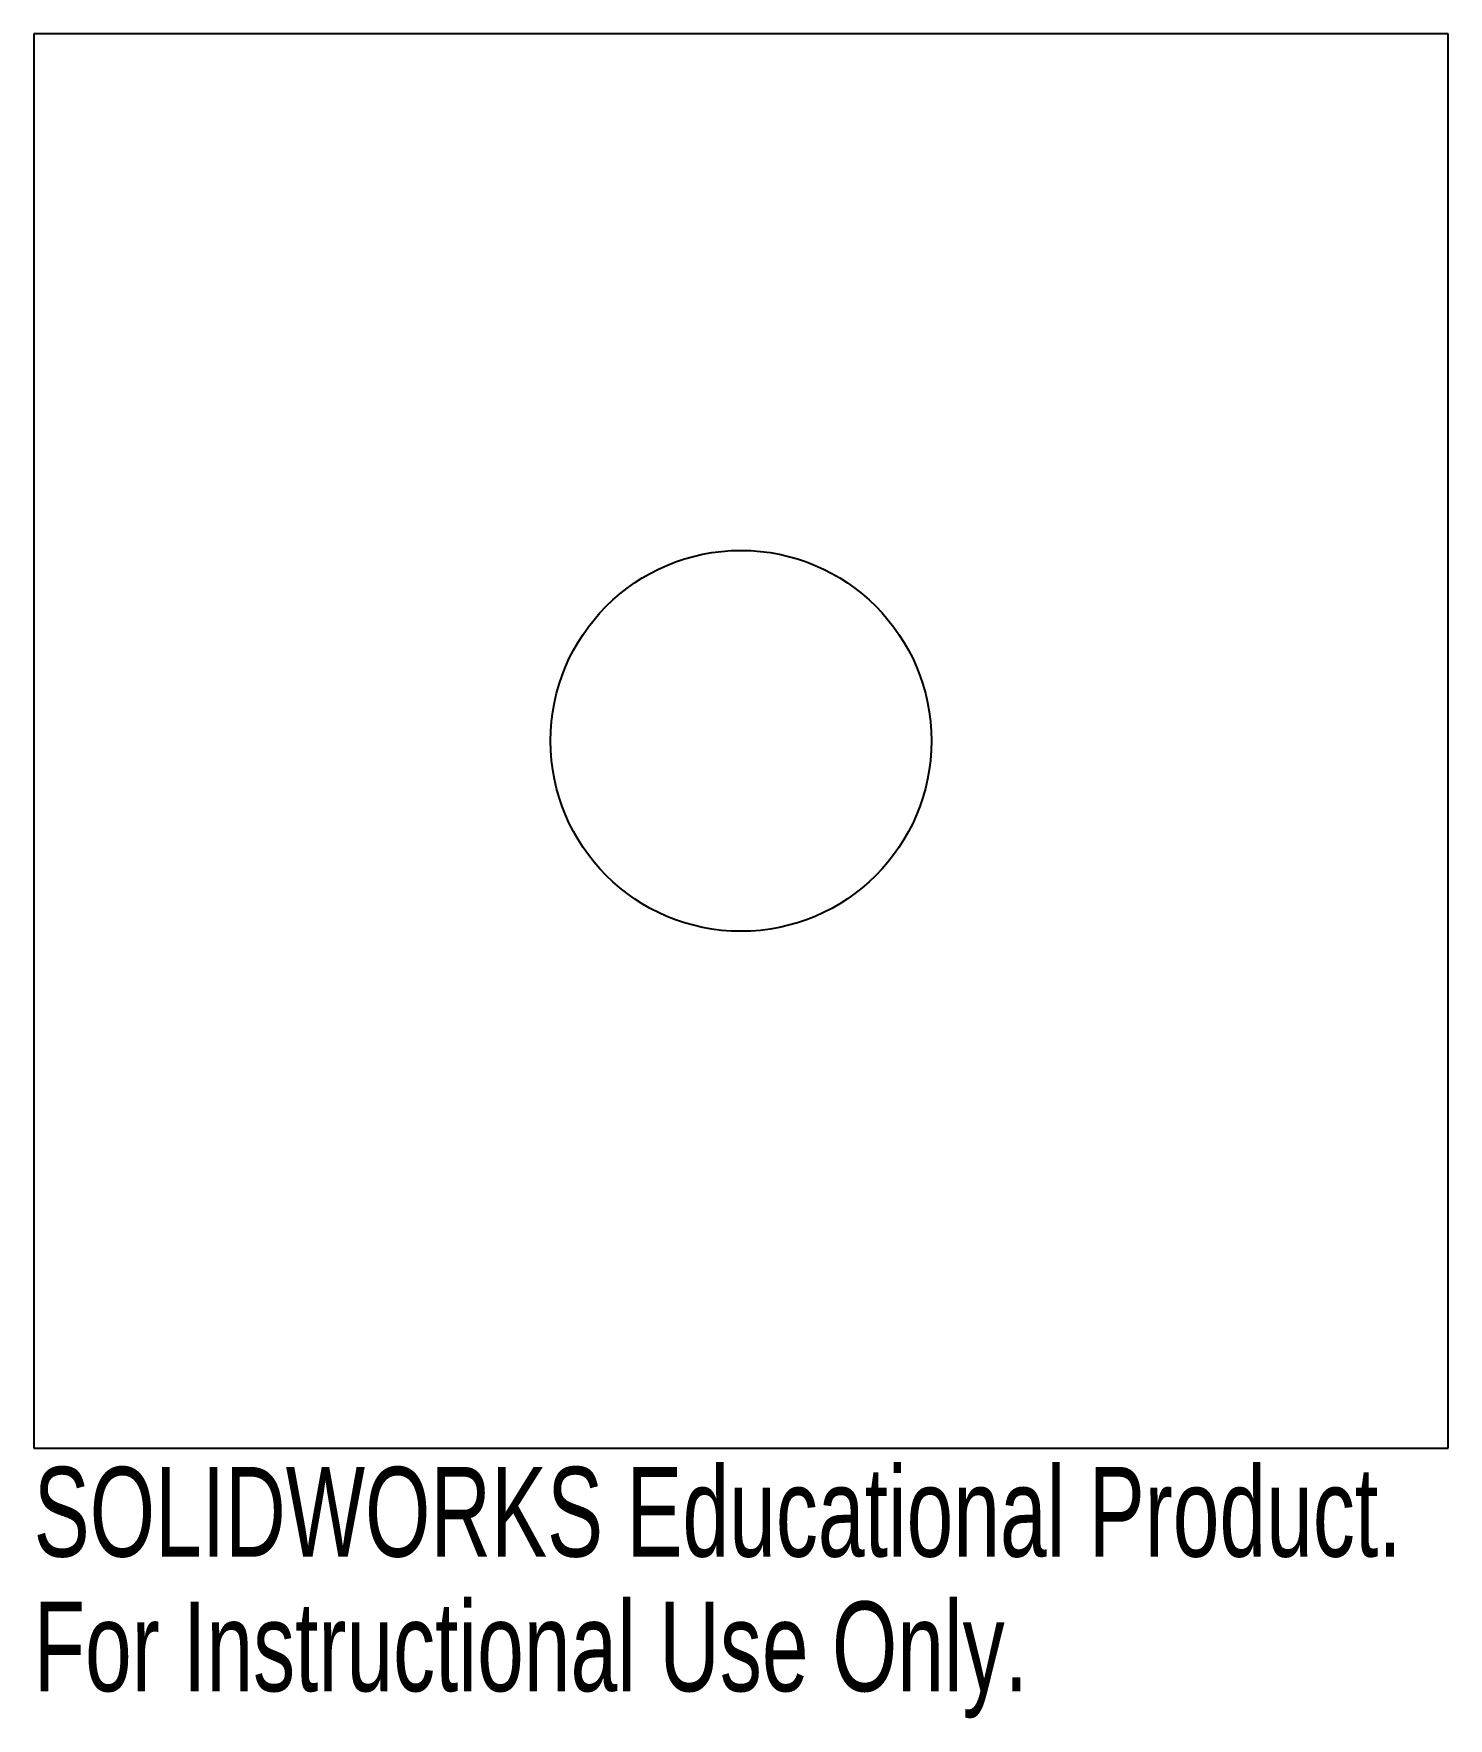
# Model space of a CAD drawing. Header units: inches. Extents: x -1.5 to 1.5, y -2.07 to 1.5.
import ezdxf

# ---------------------------------------------------------------- set-up
doc = ezdxf.new("R2010")
doc.units = ezdxf.units.IN
doc.header["$MEASUREMENT"] = 0
doc.styles.add('SLDTEXTSTYLE0', font='TXT', dxfattribs={"width": 0.7})

msp = doc.modelspace()

# ---------------------------------------------------------------- linework, layer by layer
at = {"color": 7, "linetype": 'Continuous', "lineweight": 25}
for p, q in [((-1.5, 1.5), (-1.5, -1.5)), ((1.5, 1.5), (-1.5, 1.5)), ((1.5, -1.5), (1.5, 1.5)), ((-1.5, -1.5), (1.5, -1.5))]:
    msp.add_line(p, q, dxfattribs=at)
msp.add_circle((0, 0), 0.404, dxfattribs=at)

# ---------------------------------------------------------------- texts
at = {"color": 7, "linetype": 'Continuous', "char_height": 0.1903, "attachment_point": 1, "style": 'SLDTEXTSTYLE0'}
for s, insert in [('SOLIDWORKS Educational Product.', (-1.5, -1.5401)), ('For Instructional Use Only.', (-1.5, -1.8256))]:
    msp.add_mtext(s, dxfattribs=dict(at, insert=insert))

doc.saveas('drawing.dxf')
